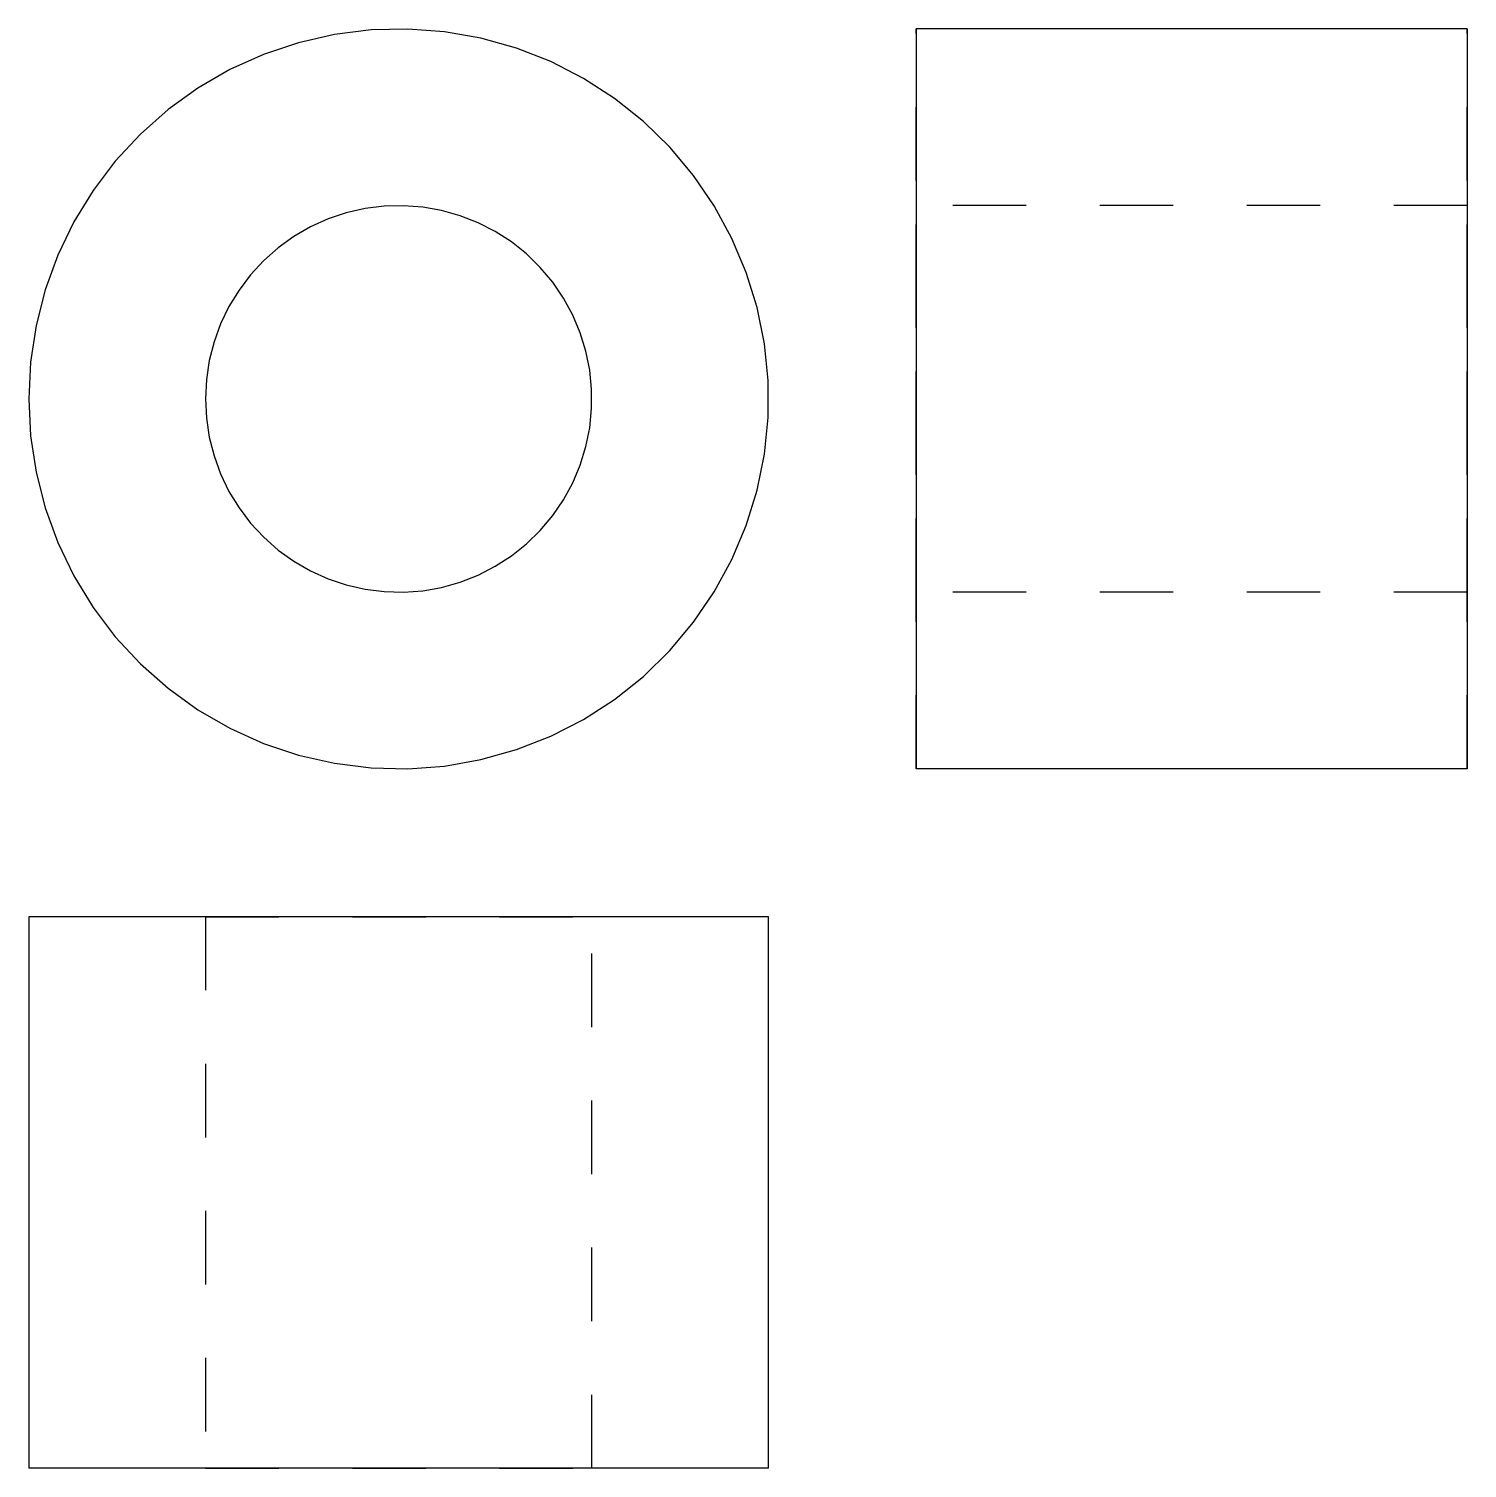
# Model space of a CAD drawing. Extents: x 0 to 1.96, y 0 to 1.96.
import ezdxf

# ---------------------------------------------------------------- set-up
doc = ezdxf.new("R2010")
doc.units = 0
doc.linetypes.add('HIDDEN', pattern=[0.050327, 0.033568, -0.016759])
for name, color, linetype in [('FRONT', 7, 'CONTINUOUS'), ('LEFT', 7, 'CONTINUOUS'), ('LEFT_HID', 7, 'HIDDEN'), ('TOP', 7, 'CONTINUOUS'), ('TOP_HID', 7, 'HIDDEN')]:
    doc.layers.add(name, color=color, linetype=linetype)

msp = doc.modelspace()

# ---------------------------------------------------------------- linework, layer by layer
at = {"layer": 'FRONT'}
for p, q in [((0.366964, 1.93888), (0.319404, 1.922901)), ((0.415878, 1.950044), (0.366964, 1.93888)), ((0.46566, 1.956283), (0.415878, 1.950044)), ((0.515816, 1.957533), (0.46566, 1.956283)), ((0.565848, 1.953784), (0.515816, 1.957533)), ((0.615257, 1.945072), (0.565848, 1.953784)), ((0.663554, 1.931483), (0.615257, 1.945072)), ((0.319404, 1.922901), (0.273672, 1.902266)), ((0.710257, 1.913154), (0.663554, 1.931483)), ((0.273672, 1.902266), (0.230222, 1.87718)), ((0.754904, 1.890265), (0.710257, 1.913154)), ((0.79705, 1.863044), (0.754904, 1.890265)), ((0.230222, 1.87718), (0.189486, 1.847892)), ((0.836275, 1.831762), (0.79705, 1.863044)), ((0.189486, 1.847892), (0.151868, 1.814694)), ((0.872192, 1.796731), (0.836275, 1.831762)), ((0.151868, 1.814694), (0.117743, 1.777916)), ((0.904442, 1.758297), (0.872192, 1.796731)), ((0.117743, 1.777916), (0.087449, 1.737922)), ((0.932704, 1.716843), (0.904442, 1.758297)), ((0.087449, 1.737922), (0.061287, 1.695111)), ((0.432066, 1.707493), (0.407222, 1.699146)), ((0.457617, 1.713325), (0.432066, 1.707493)), ((0.483623, 1.716584), (0.457617, 1.713325)), ((0.509824, 1.717237), (0.483623, 1.716584)), ((0.535959, 1.715279), (0.509824, 1.717237)), ((0.56177, 1.710728), (0.535959, 1.715279)), ((0.586999, 1.703629), (0.56177, 1.710728)), ((0.611396, 1.694054), (0.586999, 1.703629)), ((0.956699, 1.672781), (0.932704, 1.716843)), ((0.061287, 1.695111), (0.039519, 1.649908)), ((0.383332, 1.688367), (0.360635, 1.675262)), ((0.407222, 1.699146), (0.383332, 1.688367)), ((0.634719, 1.682097), (0.611396, 1.694054)), ((0.360635, 1.675262), (0.339355, 1.659963)), ((0.656735, 1.667878), (0.634719, 1.682097)), ((0.677226, 1.651537), (0.656735, 1.667878)), ((0.976188, 1.626549), (0.956699, 1.672781)), ((0.039519, 1.649908), (0.022359, 1.602762)), ((0.339355, 1.659963), (0.319704, 1.642621)), ((0.695988, 1.633237), (0.677226, 1.651537)), ((0.319704, 1.642621), (0.301877, 1.623409)), ((0.712834, 1.61316), (0.695988, 1.633237)), ((0.990976, 1.578606), (0.976188, 1.626549)), ((0.301877, 1.623409), (0.286052, 1.602517)), ((0.727598, 1.591505), (0.712834, 1.61316)), ((0.022359, 1.602762), (0.009979, 1.554141)), ((0.286052, 1.602517), (0.272386, 1.580153)), ((0.740133, 1.568488), (0.727598, 1.591505)), ((0.272386, 1.580153), (0.261015, 1.55654)), ((0.750313, 1.544337), (0.740133, 1.568488)), ((1.000918, 1.529429), (0.990976, 1.578606)), ((0.009979, 1.554141), (0.002501, 1.50453)), ((0.261015, 1.55654), (0.252051, 1.531911)), ((0.252051, 1.531911), (0.245583, 1.506513)), ((0.758038, 1.519293), (0.750313, 1.544337)), ((1.005913, 1.479507), (1.000918, 1.529429)), ((0.763232, 1.493604), (0.758038, 1.519293)), ((0.002501, 1.50453), (0, 1.454421)), ((0.245583, 1.506513), (0.241677, 1.480597)), ((0.765841, 1.467525), (0.763232, 1.493604)), ((0.241677, 1.480597), (0.240371, 1.454421)), ((1.005913, 1.429335), (1.005913, 1.479507)), ((0, 1.454421), (0.002501, 1.404311)), ((0.240371, 1.454421), (0.241677, 1.428244)), ((0.765841, 1.441316), (0.765841, 1.467525)), ((0.763232, 1.415238), (0.765841, 1.441316)), ((1.000918, 1.379412), (1.005913, 1.429335)), ((0.241677, 1.428244), (0.245583, 1.402328)), ((0.758038, 1.389548), (0.763232, 1.415238)), ((0.002501, 1.404311), (0.009979, 1.3547)), ((0.245583, 1.402328), (0.252051, 1.37693)), ((0.252051, 1.37693), (0.261015, 1.352302)), ((0.750313, 1.364504), (0.758038, 1.389548)), ((0.990976, 1.330235), (1.000918, 1.379412)), ((0.009979, 1.3547), (0.022359, 1.306079)), ((0.261015, 1.352302), (0.272386, 1.328688)), ((0.740133, 1.340353), (0.750313, 1.364504)), ((0.727598, 1.317336), (0.740133, 1.340353)), ((0.272386, 1.328688), (0.286052, 1.306325)), ((0.712834, 1.295681), (0.727598, 1.317336)), ((0.976188, 1.282292), (0.990976, 1.330235)), ((0.022359, 1.306079), (0.039519, 1.258933)), ((0.286052, 1.306325), (0.301877, 1.285433)), ((0.695988, 1.275604), (0.712834, 1.295681)), ((0.301877, 1.285433), (0.319704, 1.26622)), ((0.677226, 1.257304), (0.695988, 1.275604)), ((0.956699, 1.23606), (0.976188, 1.282292)), ((0.039519, 1.258933), (0.061287, 1.21373)), ((0.319704, 1.26622), (0.339355, 1.248878)), ((0.656735, 1.240963), (0.677226, 1.257304)), ((0.339355, 1.248878), (0.360635, 1.233579)), ((0.360635, 1.233579), (0.383332, 1.220475)), ((0.634719, 1.226744), (0.656735, 1.240963)), ((0.932704, 1.191998), (0.956699, 1.23606)), ((0.383332, 1.220475), (0.407222, 1.209695)), ((0.586999, 1.205212), (0.611396, 1.214787)), ((0.611396, 1.214787), (0.634719, 1.226744)), ((0.061287, 1.21373), (0.087449, 1.170919)), ((0.407222, 1.209695), (0.432066, 1.201348)), ((0.432066, 1.201348), (0.457617, 1.195516)), ((0.457617, 1.195516), (0.483623, 1.192257)), ((0.535959, 1.193562), (0.56177, 1.198113)), ((0.56177, 1.198113), (0.586999, 1.205212)), ((0.483623, 1.192257), (0.509824, 1.191604)), ((0.509824, 1.191604), (0.535959, 1.193562)), ((0.904442, 1.150544), (0.932704, 1.191998)), ((0.087449, 1.170919), (0.117743, 1.130925)), ((0.872192, 1.112111), (0.904442, 1.150544)), ((0.117743, 1.130925), (0.151868, 1.094147)), ((0.836275, 1.077079), (0.872192, 1.112111)), ((0.151868, 1.094147), (0.189486, 1.060949)), ((0.79705, 1.045797), (0.836275, 1.077079)), ((0.189486, 1.060949), (0.230222, 1.031661)), ((0.754904, 1.018577), (0.79705, 1.045797)), ((0.230222, 1.031661), (0.273672, 1.006575)), ((0.710257, 0.995688), (0.754904, 1.018577)), ((0.273672, 1.006575), (0.319404, 0.98594)), ((0.319404, 0.98594), (0.366964, 0.969961)), ((0.663554, 0.977358), (0.710257, 0.995688)), ((0.366964, 0.969961), (0.415878, 0.958797)), ((0.565848, 0.955057), (0.615257, 0.963769)), ((0.615257, 0.963769), (0.663554, 0.977358)), ((0.415878, 0.958797), (0.46566, 0.952559)), ((0.46566, 0.952559), (0.515816, 0.951308)), ((0.515816, 0.951308), (0.565848, 0.955057))]:
    msp.add_line(p, q, dxfattribs=at)
at = {"layer": 'LEFT'}
for p, q in [((1.207221, 1.957846), (1.207221, 1.454577)), ((1.957221, 1.957846), (1.207221, 1.957846)), ((1.957221, 1.957846), (1.957221, 1.454577)), ((1.207221, 1.454577), (1.207221, 0.951308)), ((1.957221, 1.454577), (1.957221, 0.951308)), ((1.957221, 0.951308), (1.207221, 0.951308))]:
    msp.add_line(p, q, dxfattribs=at)
at = {"layer": 'LEFT_HID', "linetype": 'HIDDEN'}
for p, q in [((1.207221, 0.951308), (1.207221, 1.957846)), ((1.957221, 0.951308), (1.957221, 1.957846)), ((1.207221, 1.191678), (1.207221, 1.717476)), ((1.207221, 1.717476), (1.207221, 1.454577)), ((1.957221, 1.717476), (1.207221, 1.717476)), ((1.957221, 1.191678), (1.957221, 1.717476)), ((1.957221, 1.717476), (1.957221, 1.454577)), ((1.207221, 1.454577), (1.207221, 1.191678)), ((1.957221, 1.454577), (1.957221, 1.191678)), ((1.957221, 1.191678), (1.207221, 1.191678))]:
    msp.add_line(p, q, dxfattribs=at)
at = {"layer": 'TOP'}
for p, q in [((1.006539, 0.75), (0, 0.75)), ((0, 0.75), (0, 0)), ((1.006539, 0), (1.006539, 0.75)), ((1.006539, 0), (0, 0))]:
    msp.add_line(p, q, dxfattribs=at)
at = {"layer": 'TOP_HID', "linetype": 'HIDDEN'}
for p, q in [((0.240371, 0.75), (0.766168, 0.75)), ((0.766168, 0.75), (0.240371, 0.75)), ((0.240371, 0.75), (0.240371, 0)), ((0.766168, 0), (0.766168, 0.75)), ((0.240371, 0), (0.766168, 0)), ((0.766168, 0), (0.240371, 0))]:
    msp.add_line(p, q, dxfattribs=at)

doc.saveas('drawing.dxf')
